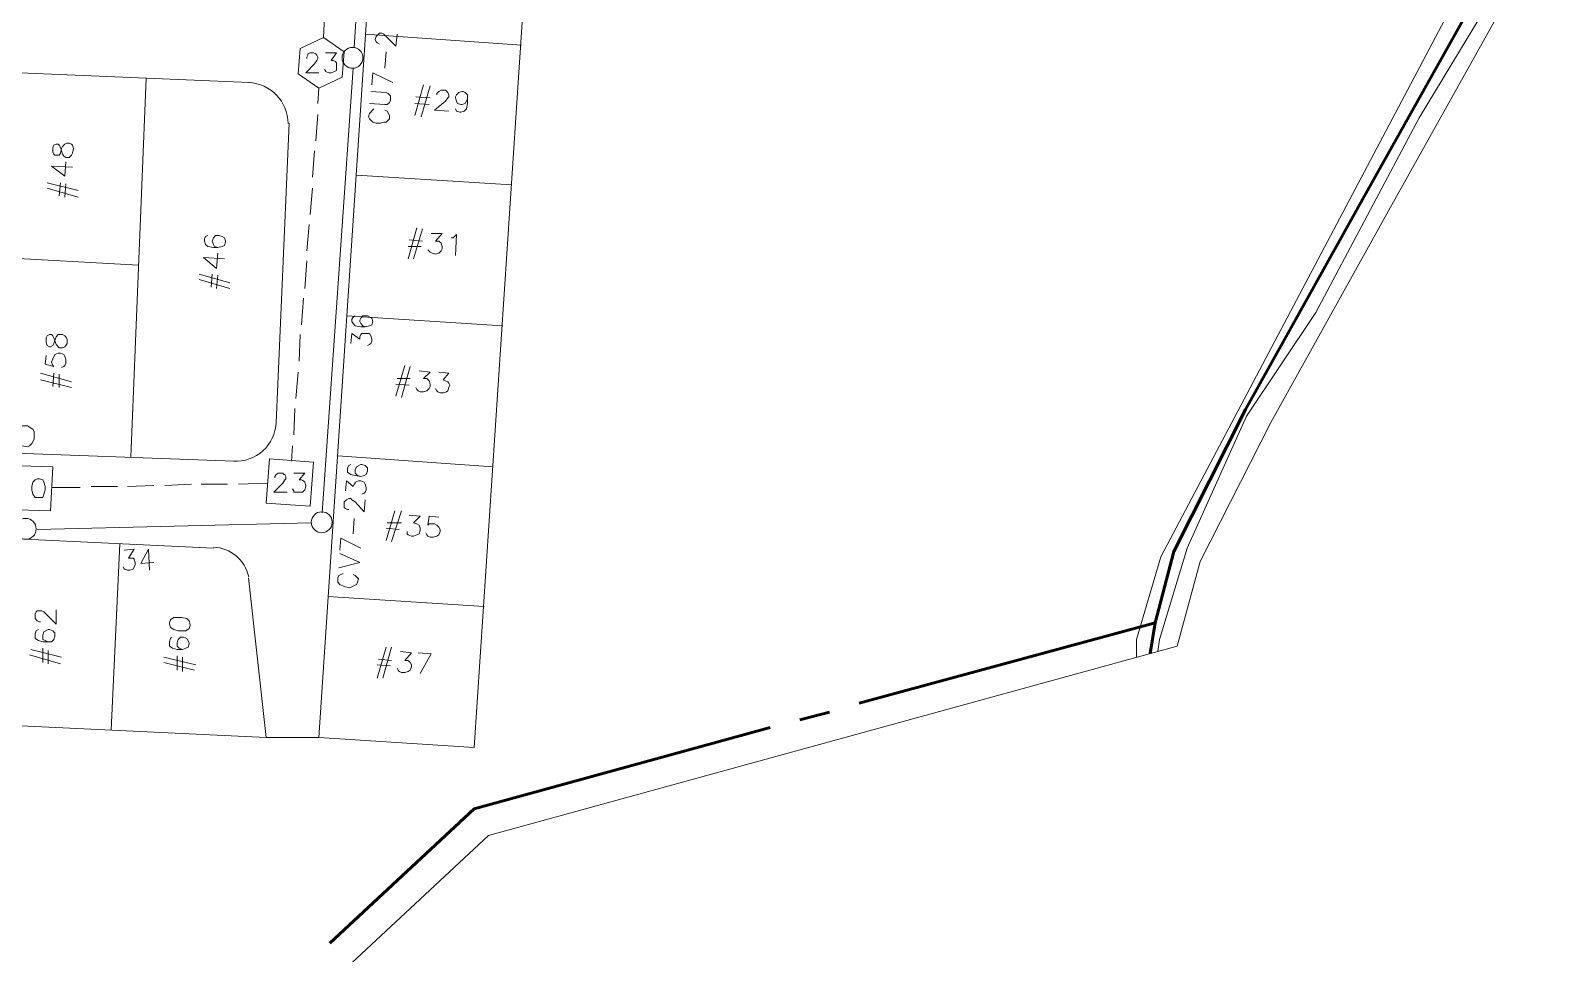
# Model space of a CAD drawing. Header units: millimetres. Extents: x 3.6 to 37.8, y 0.6 to 28.7.
# Drawn here: x 26.3 to 32.04, y 10.06 to 13.56 of the extents above; entities that cross this region are included whole.
import ezdxf

# ---------------------------------------------------------------- set-up
doc = ezdxf.new("R2010")
doc.units = ezdxf.units.MM
for name, color, linetype in [('PDF_0', 7, 'Continuous'), ('PDF_S102$BOUNDARY-NODE', 3, 'Continuous'), ('PDF_S102$NAME-ROAD', 7, 'Continuous'), ('PDF_S102$Passives-TapOffs', 7, 'Continuous'), ('PDF_S102$POLE', 7, 'Continuous'), ('PDF_S102$STRAND', 7, 'Continuous')]:
    doc.layers.add(name, color=color, linetype=linetype)
for name, color, linetype, true_color in [('PDF_S102$Cable-565', 23, 'Continuous', 0xdd8a6d), ('PDF_S102$LOTS', 254, 'Continuous', 0xdcdcdc), ('PDF_S102$ROAD', 8, 'Continuous', 0x7f7f7f), ('PDF_S102$SDU', 157, 'Continuous', 0x396472), ('PDF_S102$STREAM', 132, 'Continuous', 0x00dddd)]:
    doc.layers.add(name, color=color, linetype=linetype, true_color=true_color)

msp = doc.modelspace()

# ---------------------------------------------------------------- linework, layer by layer
at = {"layer": 'PDF_0', "lineweight": 9}
msp.add_lwpolyline([(24.51265, 7.23217), (28.03213, 10.50979), (30.64255, 11.22703), (30.73012, 11.54812), (30.997, 12.07354), (31.4557, 12.8992), (31.98946, 13.85413)], dxfattribs=at)
at = {"layer": 'PDF_S102$BOUNDARY-NODE', "lineweight": 60}
for points in [[(30.53959, 11.19874), (30.55915, 11.3146), (30.63004, 11.58565), (30.90109, 12.12358), (31.36396, 12.95341), (31.88938, 13.89166), (31.93942, 14.10433), (31.94776, 14.72149), (31.80598, 15.74314), (31.52659, 16.23937), (31.38064, 16.37281), (31.25971, 16.43536), (31.0804, 16.4854), (30.17551, 16.49374), (29.53333, 16.52293), (29.14135, 16.61884), (28.92451, 16.71892), (28.77856, 16.83568), (28.65763, 16.96912), (28.57006, 17.16094), (28.57423, 17.46118), (28.89115, 18.34939), (29.05378, 18.75805), (29.25394, 19.53367)], [(30.55915, 11.3146), (29.43742, 11.01019)], [(29.32483, 10.97683), (29.21224, 10.94764)], [(27.43165, 10.10113), (27.97792, 10.60987), (29.09965, 10.91845)]]:
    msp.add_lwpolyline(points, dxfattribs=at)
at = {"layer": 'PDF_S102$Cable-565', "lineweight": 13}
for points in [[(27.40663, 13.53304), (27.4108, 13.61227)], [(27.38578, 13.28284), (27.38995, 13.34122)], [(27.37744, 13.14106), (27.38578, 13.24114)], [(27.36493, 13.00345), (27.37327, 13.10353)], [(27.35659, 12.86167), (27.36493, 12.96175)], [(27.34408, 12.72406), (27.35242, 12.82414)], [(27.33574, 12.58228), (27.34408, 12.68653)], [(27.32323, 12.44467), (27.33157, 12.54475)], [(27.31489, 12.30706), (27.31906, 12.40714)], [(27.30238, 12.16528), (27.31072, 12.26536)], [(27.29404, 12.02767), (27.29821, 12.12775)], [(27.2857, 11.92759), (27.28987, 11.98597)], [(26.37664, 11.82751), (26.48506, 11.82751)], [(26.52676, 11.83168), (26.62684, 11.83168)], [(26.66437, 11.83168), (26.76445, 11.83585)], [(26.80615, 11.83585), (26.90623, 11.84002)], [(26.94376, 11.84002), (27.04384, 11.84002)], [(27.08554, 11.84002), (27.19396, 11.84419)]]:
    msp.add_lwpolyline(points, dxfattribs=at)
at = {"layer": 'PDF_S102$LOTS', "lineweight": 0}
for points in [[(27.38995, 10.88092), (27.97792, 10.84339), (28.27399, 15.30946), (28.49083, 18.29518)], [(27.56509, 13.54555), (28.15723, 13.50385)], [(26.67688, 11.94427), (26.73526, 13.37875)], [(27.53173, 13.01179), (28.1197, 12.97426)], [(26.70607, 12.66985), (25.06309, 12.76159)], [(27.4942, 12.47803), (28.08634, 12.4405)], [(27.46084, 11.94844), (28.04881, 11.90674)], [(26.63518, 11.61484), (26.60182, 10.91011)], [(27.42331, 11.41468), (28.01545, 11.37715)], [(27.18979, 10.88092), (24.90463, 10.98934)]]:
    msp.add_lwpolyline(points, dxfattribs=at)
at = {"layer": 'PDF_S102$NAME-ROAD', "lineweight": 9}
msp.add_lwpolyline([(26.26822, 12.06103), (26.2849, 12.06103), (26.29324, 12.05686), (26.30575, 12.04852), (26.30992, 12.04018), (26.30992, 12.01099), (26.30158, 11.99431), (26.29324, 11.98597), (26.2849, 11.9818), (26.26405, 11.98597), (26.25571, 11.98597), (26.24737, 11.99431), (26.2432, 12.00265), (26.23903, 12.01516), (26.23903, 12.03184), (26.24737, 12.04435), (26.25154, 12.05269)], close=True, dxfattribs=at)
at = {"layer": 'PDF_S102$Passives-TapOffs', "lineweight": 9}
for points in [[(27.47752, 13.38292), (27.38995, 13.34122), (27.31072, 13.39543), (27.31906, 13.49134), (27.40663, 13.53304), (27.48586, 13.47883)], [(26.38081, 11.90674), (26.37247, 11.73994), (26.20567, 11.74411), (26.21401, 11.91091)], [(27.18979, 11.76913), (27.2023, 11.93593), (27.3691, 11.92342), (27.35659, 11.75662)], [(26.32243, 11.86087), (26.33077, 11.86087), (26.34328, 11.8567), (26.34745, 11.84836), (26.35162, 11.83168), (26.35162, 11.81917), (26.34745, 11.80249), (26.34328, 11.78998), (26.31409, 11.78998), (26.30575, 11.80249), (26.30158, 11.81917), (26.30158, 11.83168), (26.30575, 11.84836), (26.31409, 11.8567)]]:
    msp.add_lwpolyline(points, close=True, dxfattribs=at)
for points in [[(27.34408, 13.45381), (27.34408, 13.45798), (27.34825, 13.46632), (27.34825, 13.47049), (27.35659, 13.47466), (27.3691, 13.47466), (27.37744, 13.47049), (27.38161, 13.46632), (27.38578, 13.45798), (27.38578, 13.45381), (27.38161, 13.44547), (27.37327, 13.43296), (27.33991, 13.3996), (27.38995, 13.3996)], [(27.41497, 13.47466), (27.45667, 13.47466), (27.43582, 13.44547), (27.44416, 13.44547), (27.4525, 13.4413), (27.45667, 13.43713), (27.45667, 13.40794), (27.44833, 13.40377), (27.43582, 13.3996), (27.42748, 13.3996), (27.41497, 13.40377), (27.41497, 13.40794), (27.4108, 13.41211)], [(27.22315, 11.86504), (27.22315, 11.86921), (27.22732, 11.87755), (27.23566, 11.88172), (27.25234, 11.88172), (27.25651, 11.87755), (27.26068, 11.87755), (27.26485, 11.86921), (27.26485, 11.86087), (27.26068, 11.8567), (27.25234, 11.84419), (27.21898, 11.81083), (27.26902, 11.81083)], [(27.29404, 11.88172), (27.33574, 11.88172), (27.31489, 11.8567), (27.32323, 11.8567), (27.33157, 11.85253), (27.33574, 11.84836), (27.33991, 11.83585), (27.33991, 11.83168), (27.33574, 11.81917), (27.3274, 11.81083), (27.29404, 11.81083), (27.29404, 11.815), (27.28987, 11.82334)]]:
    msp.add_lwpolyline(points, dxfattribs=at)
at = {"layer": 'PDF_S102$POLE', "lineweight": 0}
for points in [[(27.6193, 13.50802), (27.61096, 13.51219), (27.60679, 13.51636), (27.60262, 13.5247), (27.60679, 13.53721), (27.6193, 13.54972), (27.62764, 13.54972), (27.63598, 13.54555), (27.68185, 13.49968), (27.68602, 13.54555)], [(27.64432, 13.47883), (27.64015, 13.41628)], [(27.59011, 13.35373), (27.59428, 13.3996), (27.66934, 13.36207)], [(27.58594, 13.32871), (27.64432, 13.32454), (27.65266, 13.32037), (27.661, 13.31203), (27.661, 13.29535), (27.65683, 13.28701), (27.64849, 13.27867), (27.64015, 13.27867), (27.58177, 13.28284)], [(27.64015, 13.25782), (27.64849, 13.25365), (27.65683, 13.23697), (27.65683, 13.22446), (27.64432, 13.21195), (27.63598, 13.21195), (27.62347, 13.20778), (27.60679, 13.20778), (27.59428, 13.21195), (27.58177, 13.22446), (27.5776, 13.2328), (27.58177, 13.24531), (27.59845, 13.26199)], [(27.54841, 11.86921), (27.52756, 11.87338), (27.51088, 11.87755), (27.49837, 11.88589), (27.49837, 11.90257), (27.50254, 11.91091), (27.51088, 11.91508)], [(27.49003, 11.815), (27.4942, 11.85253), (27.51922, 11.83168), (27.52339, 11.84002), (27.52756, 11.84419), (27.52756, 11.84836), (27.54007, 11.85253), (27.54841, 11.85253), (27.56092, 11.84836), (27.56509, 11.84002), (27.56926, 11.82751), (27.56926, 11.81917), (27.56509, 11.81083), (27.56092, 11.80666), (27.55258, 11.80249)], [(27.50254, 11.74411), (27.49837, 11.74411), (27.49003, 11.74828), (27.48586, 11.75245), (27.48586, 11.7733), (27.4942, 11.78164), (27.50254, 11.78581), (27.51088, 11.78581), (27.51505, 11.78164), (27.52756, 11.7733), (27.56092, 11.73577), (27.56509, 11.78164)], [(27.52339, 11.71075), (27.51922, 11.65237)], [(27.46918, 11.58982), (27.47335, 11.63569), (27.54841, 11.59816)], [(27.46918, 11.57731), (27.54424, 11.54395), (27.46501, 11.5231)], [(27.51922, 11.49808), (27.52756, 11.49391), (27.54007, 11.4814), (27.5359, 11.46889), (27.53173, 11.46055), (27.50671, 11.44804), (27.48586, 11.45221), (27.46918, 11.46055), (27.46084, 11.46889), (27.46084, 11.48557), (27.46501, 11.49391), (27.48169, 11.50225)]]:
    msp.add_lwpolyline(points, dxfattribs=at)
msp.add_lwpolyline([(27.5359, 11.87338), (27.52756, 11.88172), (27.52756, 11.89423), (27.53173, 11.90674), (27.54841, 11.91508), (27.55258, 11.91508), (27.56509, 11.91091), (27.57343, 11.90257), (27.57343, 11.89006), (27.56926, 11.87755), (27.56092, 11.87338), (27.54841, 11.86921)], close=True, dxfattribs=at)
for centre, radius in [((27.51713, 13.4559), 0.03962), ((26.27865, 11.67114), 0.03961), ((27.40037, 11.69616), 0.03962)]:
    msp.add_circle(centre, radius, dxfattribs=at)
at = {"layer": 'PDF_S102$ROAD', "lineweight": 0}
for points in [[(27.90286, 18.32854), (27.68602, 15.35116), (27.38995, 10.88092), (27.18979, 10.88092), (27.12307, 11.48557)], [(27.12724, 13.36207), (25.23406, 13.4413)], [(25.13398, 11.99848), (27.06886, 11.92759)], [(26.98963, 11.59816), (25.05058, 11.6899)]]:
    msp.add_lwpolyline(points, dxfattribs=at)
msp.add_lwpolyline([(27.06569, 11.92788, 0.420375), (27.22732, 12.07354), (27.27736, 13.20778)], format="xyb", dxfattribs=at)
for centre, radius, start, end in [((27.11681, 13.20569), 0.15638, 0.626455, 87.505674), ((26.98337, 11.45846), 0.14387, 12.310166, 87.29175)]:
    msp.add_arc(centre, radius, start, end, dxfattribs=at)
at = {"layer": 'PDF_S102$SDU', "lineweight": 0}
for points in [[(27.75274, 13.23697), (27.7861, 13.35373)], [(27.77776, 13.2328), (27.81112, 13.34956)], [(27.83614, 13.3162), (27.83614, 13.32037), (27.84448, 13.32871), (27.85282, 13.33288), (27.8695, 13.33288), (27.87784, 13.32454), (27.88201, 13.3162), (27.88201, 13.30786), (27.87784, 13.30369), (27.8695, 13.29118), (27.8278, 13.25782), (27.88201, 13.25365)], [(27.9529, 13.29952), (27.94456, 13.28284), (27.93205, 13.27867), (27.92788, 13.27867), (27.91537, 13.28284), (27.9112, 13.29118), (27.90703, 13.30369), (27.90703, 13.30786), (27.9112, 13.3162), (27.91954, 13.32454), (27.93205, 13.32871), (27.93622, 13.32871), (27.94456, 13.32454), (27.9529, 13.3162), (27.9529, 13.29952), (27.9529, 13.28284), (27.94873, 13.26199), (27.94039, 13.25365), (27.92788, 13.24948), (27.92371, 13.24948), (27.9112, 13.25365), (27.90703, 13.26199)], [(27.80695, 13.27867), (27.75274, 13.28284)], [(27.81112, 13.30369), (27.75691, 13.30786)], [(26.43085, 13.06183), (26.42668, 13.00762), (26.37664, 13.04515), (26.45587, 13.04098)], [(26.47672, 12.95341), (26.35996, 12.9826)], [(26.41, 12.9826), (26.40583, 12.93256)], [(26.43085, 12.97843), (26.42668, 12.92839)], [(26.47672, 12.92839), (26.35996, 12.96175)], [(27.72772, 12.69487), (27.76108, 12.81163)], [(27.74857, 12.69487), (27.78193, 12.80746)], [(27.00631, 12.73657), (26.98963, 12.73657), (26.96878, 12.74074), (26.96044, 12.74908), (26.95627, 12.76159), (26.95627, 12.76993), (26.96044, 12.77827), (26.96878, 12.78244)], [(27.78193, 12.76159), (27.73189, 12.76576)], [(27.81529, 12.79078), (27.85699, 12.79078), (27.83197, 12.76159), (27.84448, 12.76159), (27.85282, 12.75325), (27.85699, 12.74074), (27.85699, 12.7324), (27.85282, 12.72406), (27.84448, 12.71572), (27.83197, 12.71155), (27.81946, 12.71572), (27.81112, 12.71989), (27.80278, 12.72823)], [(27.89035, 12.7741), (27.89869, 12.7741), (27.9112, 12.78661), (27.90703, 12.70738)], [(27.00631, 12.71572), (27.00214, 12.65734), (26.9521, 12.69904), (27.03133, 12.69487)], [(27.77776, 12.74074), (27.72772, 12.74074)], [(27.05218, 12.60313), (26.93542, 12.63649)], [(26.98546, 12.63649), (26.98129, 12.58645)], [(27.00631, 12.63232), (27.00214, 12.58228)], [(27.05218, 12.58228), (26.93542, 12.61564)], [(26.41417, 12.28204), (26.42251, 12.28621), (26.42668, 12.29038), (26.43085, 12.29872), (26.43085, 12.31123), (26.42668, 12.32374), (26.42251, 12.33208), (26.41, 12.33625), (26.40166, 12.33625), (26.38915, 12.33208), (26.38081, 12.3154), (26.37664, 12.30289), (26.38081, 12.29038), (26.38498, 12.28621), (26.35162, 12.29455), (26.35579, 12.32791)], [(27.68185, 12.17362), (27.71521, 12.29038)], [(27.7027, 12.16945), (27.73606, 12.28621)], [(26.4517, 12.22783), (26.33494, 12.26119)], [(26.4517, 12.20698), (26.33494, 12.23617)], [(26.38498, 12.26119), (26.38081, 12.21115)], [(26.40583, 12.25702), (26.40583, 12.20698)], [(27.73606, 12.24034), (27.68602, 12.24034)], [(27.76942, 12.26953), (27.81112, 12.26536), (27.7861, 12.24034), (27.79861, 12.24034), (27.80695, 12.232), (27.81112, 12.21949), (27.81112, 12.21115), (27.80695, 12.20281), (27.79861, 12.19447), (27.7861, 12.1903), (27.77359, 12.1903), (27.76525, 12.19447), (27.76108, 12.19864), (27.75691, 12.20698)], [(27.84448, 12.26536), (27.88201, 12.26119), (27.86116, 12.23617), (27.87784, 12.22783), (27.88201, 12.22366), (27.88618, 12.21532), (27.88201, 12.20698), (27.87784, 12.19447), (27.87367, 12.1903), (27.86116, 12.18613), (27.84865, 12.18613), (27.84031, 12.1903), (27.83614, 12.19447), (27.83197, 12.20281)], [(27.73189, 12.21532), (27.68185, 12.21949)], [(27.64432, 11.62735), (27.67768, 11.73994)], [(27.66517, 11.62318), (27.7027, 11.73994)], [(27.73189, 11.72326), (27.77359, 11.71909), (27.74857, 11.69407), (27.76108, 11.6899), (27.76942, 11.68573), (27.77359, 11.67322), (27.77359, 11.66488), (27.76942, 11.65237), (27.76108, 11.6482), (27.74857, 11.64403), (27.74023, 11.64403), (27.72772, 11.6482), (27.72355, 11.65237), (27.72355, 11.66071)], [(27.79444, 11.65654), (27.79861, 11.6482), (27.80278, 11.64403), (27.81112, 11.63986), (27.82363, 11.63986), (27.83614, 11.64403), (27.84448, 11.6482), (27.84865, 11.66071), (27.84865, 11.66905), (27.84448, 11.67739), (27.83614, 11.68573), (27.8278, 11.6899), (27.80695, 11.6899), (27.80278, 11.68573), (27.80695, 11.71909), (27.84448, 11.71492)], [(27.69436, 11.66905), (27.64432, 11.67322)], [(27.7027, 11.69407), (27.64849, 11.69407)], [(26.33494, 11.31877), (26.33077, 11.31877), (26.32243, 11.32294), (26.31409, 11.33128), (26.31409, 11.34796), (26.31826, 11.3563), (26.32243, 11.36047), (26.33911, 11.36047), (26.34745, 11.3563), (26.39332, 11.31043), (26.39332, 11.36464)], [(26.36413, 11.24371), (26.34328, 11.24371), (26.3266, 11.24788), (26.31409, 11.25622), (26.31409, 11.2729), (26.31826, 11.28541), (26.3266, 11.28958)], [(26.87287, 11.21452), (26.85202, 11.21452), (26.83534, 11.21869), (26.82283, 11.22703), (26.82283, 11.24371), (26.827, 11.25622), (26.83117, 11.26039)], [(26.41, 11.16031), (26.29324, 11.19367)], [(26.41417, 11.18533), (26.29741, 11.21452)], [(26.34328, 11.21869), (26.34328, 11.16448)], [(26.36413, 11.21035), (26.36413, 11.16031)], [(27.61096, 11.1061), (27.64432, 11.22286)], [(27.63181, 11.1061), (27.66517, 11.22286)], [(27.69853, 11.20618), (27.74023, 11.20201), (27.71521, 11.17282), (27.72772, 11.17282), (27.73606, 11.16448), (27.74023, 11.15614), (27.74023, 11.1478), (27.73606, 11.13529), (27.72772, 11.13112), (27.71521, 11.12695), (27.7027, 11.12695), (27.69436, 11.13112), (27.69019, 11.13529), (27.68602, 11.14363)], [(27.76525, 11.20201), (27.81529, 11.19784), (27.77359, 11.12278)], [(26.92291, 11.15614), (26.80198, 11.18533)], [(26.91874, 11.13529), (26.80198, 11.16448)], [(26.85202, 11.1895), (26.85202, 11.13529)], [(26.87287, 11.18533), (26.87287, 11.13112)], [(27.661, 11.15197), (27.61096, 11.15614)], [(27.66517, 11.17282), (27.61513, 11.17699)]]:
    msp.add_lwpolyline(points, dxfattribs=at)
for points in [[(26.38081, 13.09936), (26.38081, 13.11604), (26.38498, 13.12438), (26.39332, 13.12855), (26.40166, 13.12855), (26.40583, 13.12438), (26.41, 13.11604), (26.41834, 13.09102), (26.42251, 13.08268), (26.43085, 13.07851), (26.44336, 13.07851), (26.4517, 13.08685), (26.45587, 13.09519), (26.46004, 13.11187), (26.45587, 13.12438), (26.4517, 13.12855), (26.44336, 13.13272), (26.43502, 13.13272), (26.42668, 13.12855), (26.41834, 13.12021), (26.41417, 13.11187), (26.41, 13.09519), (26.40583, 13.08685), (26.38915, 13.08685), (26.38498, 13.09102)], [(26.9938, 12.74074), (26.98963, 12.74908), (26.98546, 12.76159), (26.98963, 12.7741), (26.99797, 12.78244), (27.01048, 12.78244), (27.02299, 12.77827), (27.03133, 12.7741), (27.0355, 12.76159), (27.0355, 12.75742), (27.03133, 12.74491), (27.02299, 12.74074), (27.00631, 12.73657)], [(26.35579, 12.37795), (26.35579, 12.39463), (26.35996, 12.40297), (26.3683, 12.40714), (26.37664, 12.40714), (26.38081, 12.40297), (26.38498, 12.39463), (26.39332, 12.36961), (26.40583, 12.3571), (26.41834, 12.3571), (26.42668, 12.36127), (26.43085, 12.36544), (26.43502, 12.37378), (26.43502, 12.39046), (26.43085, 12.3988), (26.42668, 12.40297), (26.41834, 12.40714), (26.40166, 12.40714), (26.39332, 12.3988), (26.38498, 12.37378), (26.38081, 12.36544), (26.37247, 12.36127), (26.3683, 12.36127), (26.35996, 12.36544)], [(26.82283, 11.31043), (26.82283, 11.3146), (26.827, 11.32711), (26.83951, 11.33545), (26.8687, 11.33545), (26.88955, 11.33128), (26.89789, 11.32294), (26.90206, 11.31043), (26.90206, 11.30626), (26.89789, 11.29375), (26.88538, 11.28541), (26.85619, 11.28541), (26.83951, 11.28958), (26.827, 11.29792)], [(26.35162, 11.24788), (26.34328, 11.25205), (26.34328, 11.26873), (26.34745, 11.28124), (26.36413, 11.28958), (26.3683, 11.28958), (26.38081, 11.28541), (26.38915, 11.27707), (26.38915, 11.26456), (26.38498, 11.25205), (26.37664, 11.24371), (26.36413, 11.24371)], [(26.86036, 11.21869), (26.85202, 11.22703), (26.85202, 11.23954), (26.85619, 11.25205), (26.86453, 11.26039), (26.87704, 11.26039), (26.88955, 11.25622), (26.89789, 11.23954), (26.89789, 11.23537), (26.89372, 11.22286), (26.88538, 11.21869), (26.87287, 11.21452)]]:
    msp.add_lwpolyline(points, close=True, dxfattribs=at)
at = {"layer": 'PDF_S102$STRAND', "color": 254, "lineweight": 0, "true_color": 0xdcdcdc}
for points in [[(27.52339, 13.49551), (27.6193, 14.99671)], [(27.40246, 11.7316), (27.51922, 13.41628)], [(26.32243, 11.66905), (27.36076, 11.69407)]]:
    msp.add_lwpolyline(points, dxfattribs=at)
at = {"layer": 'PDF_S102$STRAND', "lineweight": 0}
for points in [[(27.56509, 12.43633), (27.54841, 12.43633), (27.52756, 12.4405), (27.51922, 12.44884), (27.51505, 12.45718), (27.51505, 12.46552), (27.51922, 12.47386), (27.52756, 12.47803)], [(27.51088, 12.37378), (27.51505, 12.41131), (27.54424, 12.39046), (27.54424, 12.3988), (27.54841, 12.40714), (27.55258, 12.41131), (27.58177, 12.41131), (27.58594, 12.40297), (27.59011, 12.39046), (27.59011, 12.38212), (27.58594, 12.37378), (27.58177, 12.36961), (27.57343, 12.36544)], [(26.65186, 11.58982), (26.68939, 11.59399), (26.66854, 11.56063), (26.68522, 11.56063), (26.68939, 11.55646), (26.69356, 11.54395), (26.69356, 11.53561), (26.68522, 11.51893), (26.67271, 11.51476), (26.66437, 11.51476), (26.65603, 11.51893), (26.65186, 11.51893), (26.64769, 11.52727)], [(26.76445, 11.54395), (26.71441, 11.53978), (26.7436, 11.59399), (26.74777, 11.51476)]]:
    msp.add_lwpolyline(points, dxfattribs=at)
msp.add_lwpolyline([(27.55675, 12.4405), (27.54841, 12.44884), (27.54424, 12.45718), (27.54424, 12.46135), (27.54841, 12.46969), (27.55675, 12.47803), (27.57343, 12.47803), (27.59011, 12.46969), (27.59428, 12.45718), (27.59011, 12.44467), (27.58177, 12.4405), (27.56509, 12.43633)], close=True, dxfattribs=at)
at = {"layer": 'PDF_S102$STREAM', "lineweight": 0}
for points in [[(30.48826, 11.18464), (30.48826, 11.25205), (30.58, 11.5648), (31.72675, 13.7332), (31.84351, 13.99591), (31.88104, 14.27113), (31.831, 14.80072), (31.73926, 15.71395), (31.63084, 15.96415), (31.46404, 16.23937), (31.29724, 16.36864), (31.0804, 16.46455), (30.77182, 16.46455), (30.12964, 16.45204), (29.53333, 16.48957), (29.18722, 16.56046), (28.912, 16.66888), (28.69933, 16.85653), (28.51168, 17.10256), (28.49083, 17.25268), (28.49917, 17.41948), (28.52419, 17.57377), (28.5784, 17.74057), (28.77439, 18.17425)], [(28.8703, 18.13255), (28.63678, 17.45284), (28.63678, 17.20264), (28.68682, 16.98997), (28.81609, 16.84819), (29.12467, 16.65637), (29.50831, 16.56046), (30.35482, 16.52293), (31.04704, 16.51042), (31.26388, 16.47289), (31.43068, 16.402), (31.55995, 16.26022), (31.73926, 15.96415), (31.84768, 15.80569), (31.97695, 15.29695), (32.03533, 14.67562), (32.00197, 14.05846), (31.95193, 13.87915), (31.55995, 13.22863), (31.16797, 12.49054), (30.90526, 12.09856), (30.68008, 11.59816), (30.57583, 11.25205), (30.56851, 11.20669)]]:
    msp.add_lwpolyline(points, dxfattribs=at)

doc.saveas('drawing.dxf')
